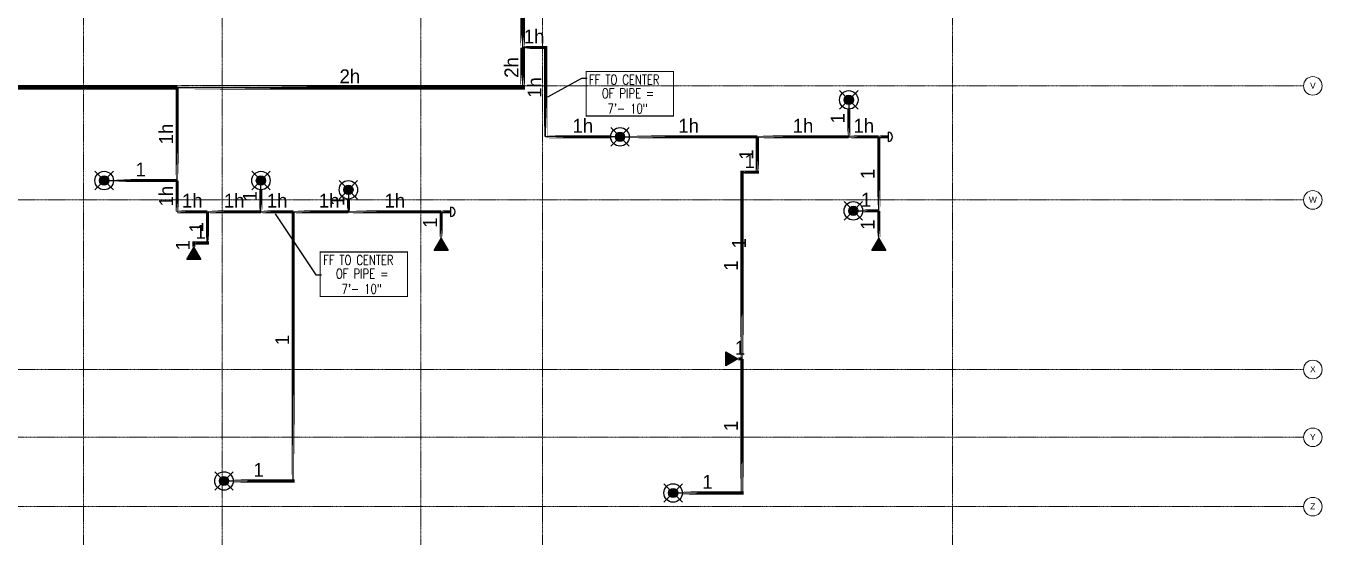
# Model space of a CAD drawing. Header units: inches. Extents: x -6295 to 241, y -496 to 3079.
# Drawn here: x -601 to 240, y -20 to 312 of the extents above; entities that cross this region are included whole.
import ezdxf
from ezdxf.enums import TextEntityAlignment as Align

# ---------------------------------------------------------------- set-up
doc = ezdxf.new("R2010")
doc.units = ezdxf.units.IN
doc.header["$MEASUREMENT"] = 0
doc.linetypes.add('Grid Line', pattern=[0.875, 0.5, -0.125, 0.125, -0.125])
for name, color, linetype in [('Coordination', 1, 'Continuous'), ('headdn', 7, 'Continuous'), ('PIPEBL', 4, 'Continuous'), ('pipemn', 6, 'Continuous'), ('PIPESPC', 7, 'Continuous'), ('spk-cap', 7, 'Continuous'), ('TIDYPIPE', 7, 'Continuous')]:
    doc.layers.add(name, color=color, linetype=linetype)
doc.layers.add('S-GRID', color=1, linetype='Continuous', lineweight=9)
doc.layers.add('S-GRID-IDEN', color=1, linetype='Continuous', lineweight=13)
doc.styles.add('Arial', font='arial.ttf', dxfattribs={"height": 3.934132})
doc.styles.add('PDA1', font='ROMAND', dxfattribs={"width": 0.755})
doc.styles.add('PIPE', font='PIPE.SHX')
doc.dimstyles.get("Standard").update_dxf_attribs({"dimtxt": 0.18, "dimasz": 0.18, "dimexe": 0.18, "dimexo": 0.0625, "dimgap": 0.09, "dimtad": 0, "dimtih": 1, "dimtoh": 1, "dimdec": 4, "dimzin": 0, "dimdsep": 46, "dimtxsty": 'Standard', "dimcen": 0.09, "dimadec": 0, "dimazin": 0, "dimtfac": 1, "dimtdec": 4, "dimtofl": 0, "dimtmove": 0, "dimatfit": 3, "dimfxl": 1, "dimtolj": 1, "dimtzin": 0, "dimarcsym": 0})

# ---------------------------------------------------------------- blocks, each defined once
blk = doc.blocks.new('Grid - 3_16_-139788-MAIN LEVEL')
at = {"layer": 'S-GRID-IDEN'}
blk.add_circle((0, 0), 0.188, dxfattribs=at)
blk = doc.blocks.new('side2')
for p, q in [((0, 0), (7.79, 4.5)), ((7.79, -4.5), (0, 0)), ((7.79, 4.5), (7.79, -4.5))]:
    blk.add_line(p, q)
blk.add_solid([(7.79, -4.5), (0, 0), (7.79, 4.5)])
blk = doc.blocks.new('dpend2')
for p, q in [((-6, -6), (6, 6)), ((6, -6), (-6, 6))]:
    blk.add_line(p, q)
for radius in [6, 3]:
    blk.add_circle((0, 0), radius)
for points in [[(0, 0), (-3, 0), (-2.08, 2.07)], [(0, 0), (-3, 0), (-2.08, -2.07)], [(0, 0), (0, 3), (-2.12, 2.14)], [(0, 0), (0, -3), (-2.12, -2.14)], [(0, 0), (0, 3), (2.12, 2.14)], [(0, 0), (3, 0), (2.08, 2.07)], [(0, 0), (3, 0), (2.08, -2.07)], [(0, 0), (0, -3), (2.12, -2.14)]]:
    blk.add_solid(points)
blk = doc.blocks.new('PIPESPC')
at = {"layer": 'PIPESPC', "style": 'PIPE', "width": 0.9}
blk.add_attdef('SIZE', text='', height=9, dxfattribs=at).set_placement((0, 4.02), align=Align.CENTER)
at = {"layer": 'PIPESPC', "style": 'PIPE', "flags": 1}
blk.add_attdef('SCHED', (25.3, 3.89), '', height=9, dxfattribs=at)
blk = doc.blocks.new('CAP')
blk.add_line((0, 3), (0, -3))
blk.add_arc((0, 0), 3, 270, 90)
blk = doc.blocks.new('vvvvbbbbbbbb')
at = {"layer": 'Coordination', "const_width": 0.75}
blk.add_lwpolyline([(2834.89, 1670.01), (2834.89, 1641.14), (2891.57, 1641.14), (2891.57, 1670.01), (2834.89, 1670.01)], dxfattribs=at)
at = {"layer": 'Coordination', "style": 'PDA1', "width": 0.755}
for s, p in [('FF TO CENTER', (2836.77, 1661.59)), ('OF PIPE = ', (2845.03, 1652.74)), ('7\'- 10"', (2848.77, 1642.88))]:
    blk.add_text(s, height=6.3, dxfattribs=at).set_placement(p)

msp = doc.modelspace()

# ---------------------------------------------------------------- linework, layer by layer
at = {"layer": 'PIPEBL', "color": 1}
for p, q in [((-264, 297.86), (-279, 297.86)), ((-264, 239.93), (-264, 297.86)), ((-503.17, 211.58), (-503.17, 272)), ((-67.24, 263.93), (-67.24, 239.93)), ((-215.74, 239.93), (-264, 239.93)), ((-215.74, 239.93), (-126.59, 239.93)), ((-126.59, 216.95), (-126.59, 239.93)), ((-126.59, 239.93), (-67.24, 239.93)), ((-67.24, 239.93), (-47.74, 239.93)), ((-47.74, 191.93), (-47.74, 239.93)), ((-47.74, 239.93), (-41.74, 239.93)), ((-550.56, 211.58), (-503.17, 211.58)), ((-503.17, 191.32), (-503.17, 211.58)), ((-448.81, 191.32), (-448.81, 211.58)), ((-136.53, 95.9), (-136.53, 216.95)), ((-136.53, 216.95), (-126.59, 216.95)), ((-392.04, 205.58), (-392.04, 191.32)), ((-503.17, 191.32), (-483.56, 191.32)), ((-483.56, 171.08), (-483.56, 191.32)), ((-483.56, 191.32), (-448.81, 191.32)), ((-448.81, 191.32), (-427.81, 191.32)), ((-427.81, 191.32), (-392.04, 191.32)), ((-427.81, 16.66), (-427.81, 191.32)), ((-392.04, 191.32), (-331.81, 191.32)), ((-331.81, 174.08), (-331.81, 191.32)), ((-331.81, 191.32), (-325.81, 191.32)), ((-64.24, 191.93), (-47.74, 191.93)), ((-47.74, 173.93), (-47.74, 191.93)), ((-492.31, 171.08), (-483.56, 171.08)), ((-492.31, 171.08), (-492.31, 168.08)), ((-139.25, 95.9), (-136.53, 95.9)), ((-136.53, 8.89), (-136.53, 95.9)), ((-472.81, 16.66), (-427.81, 16.66)), ((-181.24, 8.89), (-136.53, 8.89))]:
    msp.add_line(p, q, dxfattribs=at)
at = {"layer": 'pipemn', "color": 1}
for p, q in [((-279, 319.74), (-279, 297.86)), ((-279, 297.86), (-279, 272)), ((-728.49, 272), (-503.17, 272)), ((-503.17, 272), (-279, 272))]:
    msp.add_line(p, q, dxfattribs=at)
at = {"layer": 'S-GRID', "linetype": 'Grid Line'}
for p, q in [((-564, 1771.74), (-564, -484.26)), ((-474, -484.26), (-474, 1771.74)), ((-345, -484.26), (-345, 1771.74)), ((-266, 1771.74), (-266, -484.26)), ((0, 1771.74), (0, -484.26))]:
    msp.add_line(p, q, dxfattribs=at)
at = {"layer": 'TIDYPIPE', "color": 1}
for points, const_width in [([(-279, 297.86), (-279, 319.74)], 3), ([(-279, 270.5), (-279, 297.86)], 3), ([(-279, 297.86), (-263, 297.86)], 2), ([(-264, 238.93), (-264, 298.86)], 2), ([(-728.49, 272), (-503.17, 272)], 3), ([(-503.17, 272), (-277.5, 272)], 3), ([(-503.17, 211.58), (-503.17, 272)], 2), ([(-67.24, 239.93), (-67.24, 257.93)], 2), ([(-265, 239.93), (-221.74, 239.93)], 2), ([(-209.74, 239.93), (-126.59, 239.93)], 2), ([(-126.59, 215.95), (-126.59, 239.93)], 2), ([(-126.59, 239.93), (-67.24, 239.93)], 2), ([(-67.24, 239.93), (-47.74, 239.93)], 2), ([(-47.74, 191.93), (-47.74, 239.93)], 2), ([(-47.74, 239.93), (-41.74, 239.93)], 2), ([(-136.53, 95.9), (-136.53, 217.95)], 2), ([(-544.56, 211.58), (-503.17, 211.58)], 2), ([(-503.17, 190.32), (-503.17, 211.58)], 2), ([(-137.53, 216.95), (-125.59, 216.95)], 2), ([(-448.81, 191.32), (-448.81, 205.58)], 2), ([(-392.04, 191.32), (-392.04, 199.58)], 2), ([(-504.17, 191.32), (-483.56, 191.32)], 2), ([(-483.56, 170.08), (-483.56, 191.32)], 2), ([(-483.56, 191.32), (-448.81, 191.32)], 2), ([(-448.81, 191.32), (-427.81, 191.32)], 2), ([(-427.81, 15.66), (-427.81, 191.32)], 2), ([(-427.81, 191.32), (-392.04, 191.32)], 2), ([(-392.04, 191.32), (-331.81, 191.32)], 2), ([(-331.81, 174.08), (-331.81, 191.32)], 2), ([(-331.81, 191.32), (-325.81, 191.32)], 2), ([(-58.24, 191.93), (-47.74, 191.93)], 2), ([(-47.74, 173.93), (-47.74, 191.93)], 2), ([(-493.31, 171.08), (-482.56, 171.08)], 2), ([(-492.31, 168.08), (-492.31, 172.08)], 2), ([(-139.25, 95.9), (-136.53, 95.9)], 2), ([(-136.53, 7.89), (-136.53, 95.9)], 2), ([(-466.81, 16.66), (-426.81, 16.66)], 2), ([(-175.24, 8.89), (-135.53, 8.89)], 2)]:
    msp.add_lwpolyline(points, close=True, dxfattribs=dict(at, const_width=const_width))

# ---------------------------------------------------------------- block references
at = {"layer": 'headdn', "color": 1}
for p in [(-67.24, 263.93), (-215.74, 239.93), (-550.56, 211.58), (-448.81, 211.58), (-392.04, 205.58), (-64.24, 191.93), (-472.81, 16.66), (-181.24, 8.89)]:
    msp.add_blockref('dpend2', p, dxfattribs=at)
for p, rotation in [((-331.81, 174.08), 270), ((-47.74, 173.93), 270), ((-492.31, 168.08), 270), ((-139.25, 95.9), 180)]:
    msp.add_blockref('side2', p, dxfattribs=dict(at, rotation=rotation))
at = {"layer": 'PIPESPC', "color": 1}
ref = msp.add_blockref('PIPESPC', (-271.5, 297.86), dxfattribs=at)
ref.add_attrib('SIZE', '1h', dxfattribs={"color": 0, "height": 9, "style": 'PIPE'}).set_placement((-271.5, 297.86), align=Align.BOTTOM_CENTER)
ref = msp.add_blockref('PIPESPC', (-279, 284.93), dxfattribs=dict(at, rotation=89.99999999999598))
ref.add_attrib('SIZE', '2h', dxfattribs={"color": 0, "height": 9, "rotation": 90, "style": 'PIPE'}).set_placement((-279, 284.93), align=Align.BOTTOM_CENTER)
ref = msp.add_blockref('PIPESPC', (-391.09, 272), dxfattribs=at)
ref.add_attrib('SIZE', '2h', dxfattribs={"color": 0, "height": 9, "style": 'PIPE'}).set_placement((-391.09, 272), align=Align.BOTTOM_CENTER)
ref = msp.add_blockref('PIPESPC', (-264, 271.9), dxfattribs=dict(at, rotation=90))
ref.add_attrib('SIZE', '1h', dxfattribs={"color": 0, "height": 9, "rotation": 90, "style": 'PIPE'}).set_placement((-264, 271.9), align=Align.BOTTOM_CENTER)
for p in [(-3072.58, -1387.73), (-3245.22, -1504.75)]:
    msp.add_blockref('vvvvbbbbbbbb', p, dxfattribs=at)
ref = msp.add_blockref('PIPESPC', (-67.24, 251.93), dxfattribs=dict(at, rotation=90))
ref.add_attrib('SIZE', '1', dxfattribs={"color": 0, "height": 9, "rotation": 90, "style": 'PIPE'}).set_placement((-67.24, 251.93), align=Align.BOTTOM_CENTER)
ref = msp.add_blockref('PIPESPC', (-503.17, 241.79), dxfattribs=dict(at, rotation=90))
ref.add_attrib('SIZE', '1h', dxfattribs={"color": 0, "height": 9, "rotation": 90, "style": 'PIPE'}).set_placement((-503.17, 241.79), align=Align.BOTTOM_CENTER)
ref = msp.add_blockref('PIPESPC', (-239.87, 239.93), dxfattribs=at)
ref.add_attrib('SIZE', '1h', dxfattribs={"color": 0, "height": 9, "style": 'PIPE'}).set_placement((-239.87, 239.93), align=Align.BOTTOM_CENTER)
ref = msp.add_blockref('PIPESPC', (-171.16, 239.93), dxfattribs=at)
ref.add_attrib('SIZE', '1h', dxfattribs={"color": 0, "height": 9, "style": 'PIPE'}).set_placement((-171.16, 239.93), align=Align.BOTTOM_CENTER)
ref = msp.add_blockref('PIPESPC', (-96.91, 239.93), dxfattribs=at)
ref.add_attrib('SIZE', '1h', dxfattribs={"color": 0, "height": 9, "style": 'PIPE'}).set_placement((-96.91, 239.93), align=Align.BOTTOM_CENTER)
ref = msp.add_blockref('PIPESPC', (-57.49, 239.93), dxfattribs=at)
ref.add_attrib('SIZE', '1h', dxfattribs={"color": 0, "height": 9, "style": 'PIPE'}).set_placement((-57.49, 239.93), align=Align.BOTTOM_CENTER)
ref = msp.add_blockref('PIPESPC', (-126.59, 228.44), dxfattribs=dict(at, rotation=90))
ref.add_attrib('SIZE', '1', dxfattribs={"color": 0, "height": 9, "rotation": 90, "style": 'PIPE'}).set_placement((-126.59, 228.44), align=Align.BOTTOM_CENTER)
ref = msp.add_blockref('PIPESPC', (-131.56, 216.95), dxfattribs=at)
ref.add_attrib('SIZE', '1', dxfattribs={"color": 0, "height": 9, "style": 'PIPE'}).set_placement((-131.56, 216.95), align=Align.BOTTOM_CENTER)
ref = msp.add_blockref('PIPESPC', (-526.87, 211.58), dxfattribs=at)
ref.add_attrib('SIZE', '1', dxfattribs={"color": 0, "height": 9, "style": 'PIPE'}).set_placement((-526.87, 211.58), align=Align.BOTTOM_CENTER)
ref = msp.add_blockref('PIPESPC', (-47.74, 215.93), dxfattribs=dict(at, rotation=90))
ref.add_attrib('SIZE', '1', dxfattribs={"color": 0, "height": 9, "rotation": 90, "style": 'PIPE'}).set_placement((-47.74, 215.93), align=Align.BOTTOM_CENTER)
ref = msp.add_blockref('PIPESPC', (-503.17, 201.45), dxfattribs=dict(at, rotation=90))
ref.add_attrib('SIZE', '1h', dxfattribs={"color": 0, "height": 9, "rotation": 90, "style": 'PIPE'}).set_placement((-503.17, 201.45), align=Align.BOTTOM_CENTER)
ref = msp.add_blockref('PIPESPC', (-493.37, 191.32), dxfattribs=at)
ref.add_attrib('SIZE', '1h', dxfattribs={"color": 0, "height": 9, "style": 'PIPE'}).set_placement((-493.37, 191.32), align=Align.BOTTOM_CENTER)
ref = msp.add_blockref('PIPESPC', (-466.19, 191.32), dxfattribs=at)
ref.add_attrib('SIZE', '1h', dxfattribs={"color": 0, "height": 9, "style": 'PIPE'}).set_placement((-466.19, 191.32), align=Align.BOTTOM_CENTER)
ref = msp.add_blockref('PIPESPC', (-448.81, 201.45), dxfattribs=dict(at, rotation=89.99999999999132))
ref.add_attrib('SIZE', '1', dxfattribs={"color": 0, "height": 9, "rotation": 90, "style": 'PIPE'}).set_placement((-448.81, 201.45), align=Align.BOTTOM_CENTER)
ref = msp.add_blockref('PIPESPC', (-438.31, 191.32), dxfattribs=at)
ref.add_attrib('SIZE', '1h', dxfattribs={"color": 0, "height": 9, "style": 'PIPE'}).set_placement((-438.31, 191.32), align=Align.BOTTOM_CENTER)
ref = msp.add_blockref('PIPESPC', (-404.56, 191.32), dxfattribs=at)
ref.add_attrib('SIZE', '1h', dxfattribs={"color": 0, "height": 9, "style": 'PIPE'}).set_placement((-404.56, 191.32), align=Align.BOTTOM_CENTER)
ref = msp.add_blockref('PIPESPC', (-361.93, 191.32), dxfattribs=at)
ref.add_attrib('SIZE', '1h', dxfattribs={"color": 0, "height": 9, "style": 'PIPE'}).set_placement((-361.93, 191.32), align=Align.BOTTOM_CENTER)
ref = msp.add_blockref('PIPESPC', (-55.99, 191.93), dxfattribs=at)
ref.add_attrib('SIZE', '1', dxfattribs={"color": 0, "height": 9, "style": 'PIPE'}).set_placement((-55.99, 191.93), align=Align.BOTTOM_CENTER)
ref = msp.add_blockref('PIPESPC', (-392.04, 198.45), dxfattribs=dict(at, rotation=90))
ref.add_attrib('SIZE', '1', dxfattribs={"color": 0, "height": 9, "rotation": 90, "style": 'PIPE'}).set_placement((-392.04, 198.45), align=Align.BOTTOM_CENTER)
ref = msp.add_blockref('PIPESPC', (-331.81, 184.2), dxfattribs=dict(at, rotation=90))
ref.add_attrib('SIZE', '1', dxfattribs={"color": 0, "height": 9, "rotation": 90, "style": 'PIPE'}).set_placement((-331.81, 184.2), align=Align.BOTTOM_CENTER)
ref = msp.add_blockref('PIPESPC', (-47.74, 182.93), dxfattribs=dict(at, rotation=90))
ref.add_attrib('SIZE', '1', dxfattribs={"color": 0, "height": 9, "rotation": 90, "style": 'PIPE'}).set_placement((-47.74, 182.93), align=Align.BOTTOM_CENTER)
ref = msp.add_blockref('PIPESPC', (-483.56, 181.2), dxfattribs=dict(at, rotation=90))
ref.add_attrib('SIZE', '1', dxfattribs={"color": 0, "height": 9, "rotation": 90, "style": 'PIPE'}).set_placement((-483.56, 181.2), align=Align.BOTTOM_CENTER)
ref = msp.add_blockref('PIPESPC', (-487.94, 171.08), dxfattribs=at)
ref.add_attrib('SIZE', '1', dxfattribs={"color": 0, "height": 9, "style": 'PIPE'}).set_placement((-487.94, 171.08), align=Align.BOTTOM_CENTER)
ref = msp.add_blockref('PIPESPC', (-492.31, 169.58), dxfattribs=dict(at, rotation=90))
ref.add_attrib('SIZE', '1', dxfattribs={"color": 0, "height": 9, "rotation": 90, "style": 'PIPE'}).set_placement((-492.31, 169.58), align=Align.BOTTOM_CENTER)
ref = msp.add_blockref('PIPESPC', (-131.25, 170.92), dxfattribs=dict(at, rotation=90))
ref.add_attrib('SIZE', '1', dxfattribs={"color": 0, "height": 9, "rotation": 90, "style": 'PIPE'}).set_placement((-131.25, 170.92), align=Align.BOTTOM_CENTER)
ref = msp.add_blockref('PIPESPC', (-136.53, 156.43), dxfattribs=dict(at, rotation=89.99999999999979))
ref.add_attrib('SIZE', '1', dxfattribs={"color": 0, "height": 9, "rotation": 90, "style": 'PIPE'}).set_placement((-136.53, 156.43), align=Align.BOTTOM_CENTER)
ref = msp.add_blockref('PIPESPC', (-427.81, 108.12), dxfattribs=dict(at, rotation=90))
ref.add_attrib('SIZE', '1', dxfattribs={"color": 0, "height": 9, "rotation": 90, "style": 'PIPE'}).set_placement((-427.81, 108.12), align=Align.BOTTOM_CENTER)
ref = msp.add_blockref('PIPESPC', (-137.89, 95.9), dxfattribs=at)
ref.add_attrib('SIZE', '1', dxfattribs={"color": 0, "height": 9, "style": 'PIPE'}).set_placement((-137.89, 95.9), align=Align.BOTTOM_CENTER)
ref = msp.add_blockref('PIPESPC', (-136.53, 52.4), dxfattribs=dict(at, rotation=90.00000000000031))
ref.add_attrib('SIZE', '1', dxfattribs={"color": 0, "height": 9, "rotation": 90, "style": 'PIPE'}).set_placement((-136.53, 52.4), align=Align.BOTTOM_CENTER)
ref = msp.add_blockref('PIPESPC', (-450.31, 16.66), dxfattribs=at)
ref.add_attrib('SIZE', '1', dxfattribs={"color": 0, "height": 9, "style": 'PIPE'}).set_placement((-450.31, 16.66), align=Align.BOTTOM_CENTER)
ref = msp.add_blockref('PIPESPC', (-158.89, 8.89), dxfattribs=at)
ref.add_attrib('SIZE', '1', dxfattribs={"color": 0, "height": 9, "style": 'PIPE'}).set_placement((-158.89, 8.89), align=Align.BOTTOM_CENTER)
at = {"layer": 'S-GRID-IDEN', "xscale": 31.99999999999999, "yscale": 31.99999999999999, "zscale": 31.99999999999999}
for p, rotation in [((234, 273), 90), ((234, 199), 90), ((234, 89), 90), ((234, 45), 269.9999999999996), ((234, 0), 269.9999999999996)]:
    msp.add_blockref('Grid - 3_16_-139788-MAIN LEVEL', p, dxfattribs=dict(at, rotation=rotation))
at = {"layer": 'spk-cap', "color": 1}
for p in [(-41.74, 239.93), (-325.81, 191.32)]:
    msp.add_blockref('CAP', p, dxfattribs=at)

# ---------------------------------------------------------------- leaders
at = {"layer": 'Coordination', "color": 1}
for points in [[(-262.59, 265.92), (-240.59, 277.92), (-237.09, 277.92)], [(-439.59, 189.92), (-413.09, 150.42), (-409.59, 150.42)]]:
    msp.add_leader(points, dimstyle='Standard', dxfattribs=at)

# ---------------------------------------------------------------- next in the draw order: texts
at = {"layer": 'S-GRID-IDEN', "lineweight": 9, "char_height": 3.93, "attachment_point": 2, "line_spacing_factor": 0.938532, "style": 'Arial', "bg_fill": 3, "box_fill_scale": 1.25, "bg_fill_color": 0, "bg_fill_transparency": 0}
for s, insert, width in [('V', (234.03, 275.12), 4.368), ('W', (234.03, 201.12), 6.144), ('X', (234.03, 91.12), 4.368), ('Y', (233.97, 47.12), 4.272), ('Z', (233.97, 2.12), 3.984)]:
    msp.add_mtext(s, dxfattribs=dict(at, insert=insert, width=width))

# ---------------------------------------------------------------- next in the draw order: linework, layer by layer
at = {"layer": 'S-GRID', "linetype": 'Grid Line'}
for p, q in [((228, 273), (-3666.39, 273)), ((228, 199), (-3666.39, 199)), ((228, 89), (-3666.39, 89)), ((-3666.39, 45), (228, 45)), ((-3666.39, 0), (228, 0))]:
    msp.add_line(p, q, dxfattribs=at)

doc.saveas('drawing.dxf')
